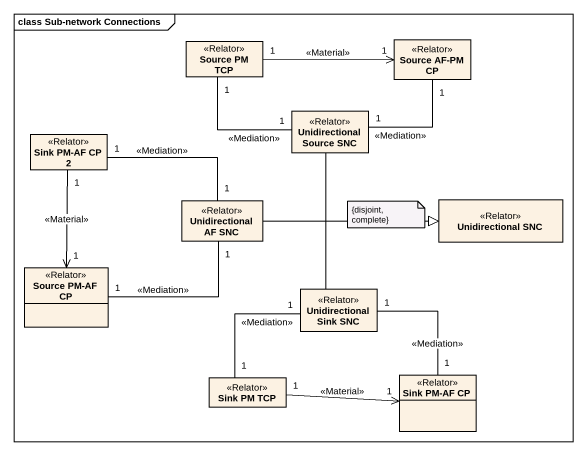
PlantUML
@startuml
mainframe class Sub-network Connections
hide circle
hide empty members
class "Source PM TCP" as Source_PM_TCP <<Relator>>
class "Source AF-PM CP" as Source_AF_PM_CP <<Relator>>
class "Sink PM-AF CP 2" as Sink_PM_AF_CP_2 <<Relator>>
class "Unidirectional Source SNC" as Unidirectional_Source_SNC <<Relator>>
class "Unidirectional AF SNC" as Unidirectional_AF_SNC <<Relator>>
class "Unidirectional SNC" as Unidirectional_SNC <<Relator>>
class "Source PM-AF CP" as Source_PM_AF_CP <<Relator>>
class "Unidirectional Sink SNC" as Unidirectional_Sink_SNC <<Relator>>
class "Sink PM TCP" as Sink_PM_TCP <<Relator>>
class "Sink PM-AF CP" as Sink_PM_AF_CP <<Relator>>
Source_PM_TCP "1" -right-> "1" Source_AF_PM_CP : <<Material>>
Source_PM_TCP "1" -- "1" Unidirectional_Source_SNC : <<Mediation>>
Sink_PM_AF_CP_2 "1" -right- "1" Unidirectional_AF_SNC : <<Mediation>>
Sink_PM_AF_CP_2 "1" --> "1" Source_PM_AF_CP : <<Material>>
Unidirectional_Source_SNC "1" -up- "1" Source_AF_PM_CP : <<Mediation>>
Unidirectional_Source_SNC -right-|> Unidirectional_SNC
Unidirectional_AF_SNC -right-|> Unidirectional_SNC
Source_PM_AF_CP "1" -right- "1" Unidirectional_AF_SNC : <<Mediation>>
Unidirectional_Sink_SNC -right-|> Unidirectional_SNC
Unidirectional_Sink_SNC "1" -- "1" Sink_PM_AF_CP : <<Mediation>>
Sink_PM_TCP "1" -up- "1" Unidirectional_Sink_SNC : <<Mediation>>
Sink_PM_TCP "1" -right-> "1" Sink_PM_AF_CP : <<Material>>
note as N1
  {disjoint, complete}
end note
@enduml
